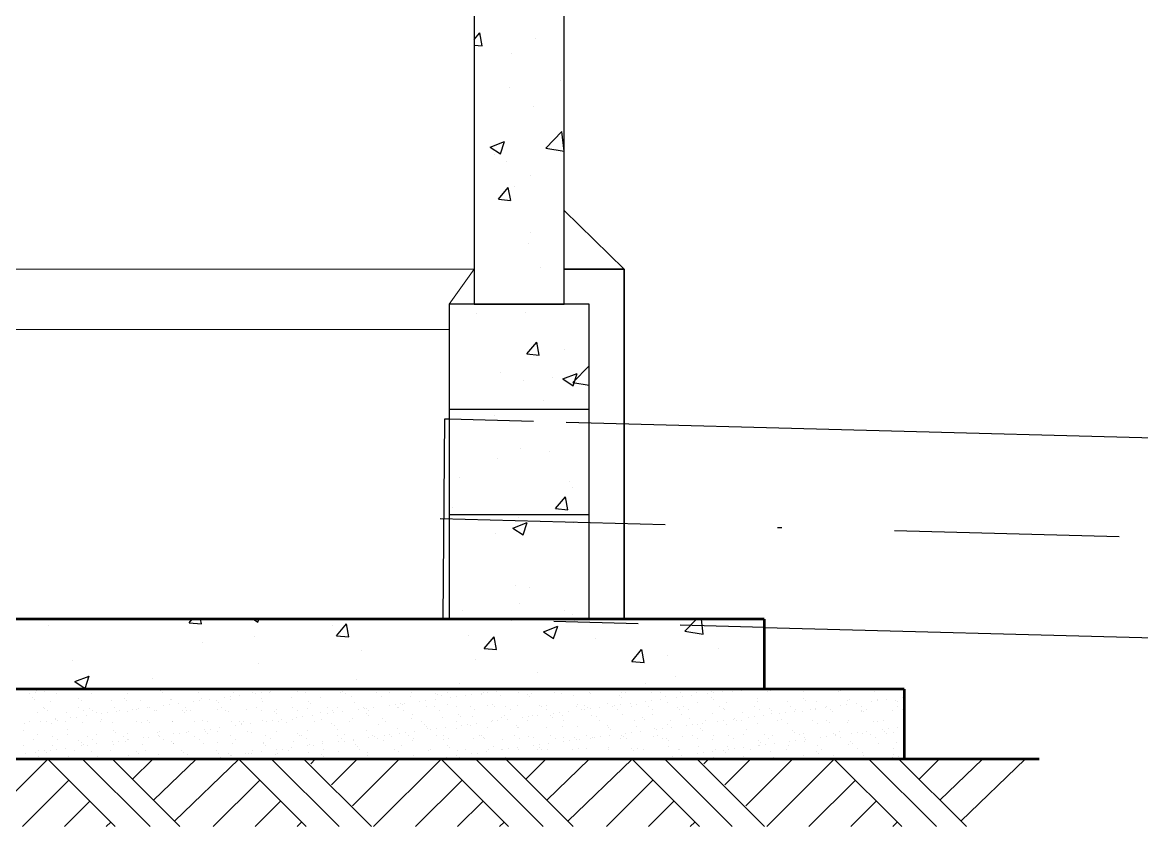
# Model space of a CAD drawing. Extents: x -160 to 364724, y -100 to 7353297.
# Drawn here: x 362019.74 to 362044.62, y 7349218.53 to 7349236.42 of the extents above; entities that cross this region are included whole.
import ezdxf

# ---------------------------------------------------------------- set-up
doc = ezdxf.new("R2010")
doc.units = 0
doc.header["$LTSCALE"] = 5
doc.linetypes.add('SGC_DASHDOT', pattern=[1, 0.5, -0.25, 0, -0.25])
doc.linetypes.add('SGC_HIDDEN', pattern=[0.375, 0.25, -0.125])
doc.layers.add('AL3', color=3, linetype='Continuous', lineweight=35)
for name, color, linetype in [('GER-SIMBOLOS', 1, 'Continuous'), ('PAREDE CONCRETO CORTE', 5, 'Continuous'), ('Paredes', 7, 'Continuous'), ('SGC-Eixos', 253, 'SGC_DASHDOT'), ('SGC-PONTAS', 1, 'SGC_HIDDEN'), ('SGC-Tubos (Desenho Bifilar)', 3, 'Continuous'), ('VEGETAÇÃO', 7, 'Continuous'), ('VISTA 2', 2, 'Continuous'), ('VISTA 3', 3, 'Continuous')]:
    doc.layers.add(name, color=color, linetype=linetype)

msp = doc.modelspace()

# ---------------------------------------------------------------- linework, layer by layer
at = {"layer": 'AL3', "linetype": 'Continuous', "lineweight": 30}
msp.add_line((362033.12, 7349230.925), (362031.786, 7349232.233), dxfattribs=at)
at = {"layer": 'AL3'}
for p in [(362031.786, 7349230.925), (362033.12, 7349223.145)]:
    msp.add_line(p, (362033.12, 7349230.925), dxfattribs=at)
at = {"layer": 'GER-SIMBOLOS'}
for p, q in [((362018.809, 7349218.533), (362020.309, 7349220.033)), ((362021.809, 7349218.533), (362020.309, 7349220.033)), ((362022.581, 7349218.533), (362021.081, 7349220.033)), ((362023.246, 7349218.533), (362021.746, 7349220.033)), ((362022.193, 7349219.587), (362022.64, 7349220.033)), ((362022.659, 7349219.121), (362023.605, 7349220.033)), ((362023.125, 7349218.655), (362024.554, 7349220.033)), ((362026.054, 7349218.533), (362024.554, 7349220.033)), ((362026.783, 7349218.533), (362025.283, 7349220.033)), ((362027.502, 7349218.533), (362026.002, 7349220.033)), ((362026.152, 7349219.931), (362026.255, 7349220.033)), ((362026.618, 7349219.465), (362027.186, 7349220.033)), ((362027.084, 7349218.999), (362028.118, 7349220.033)), ((362027.549, 7349218.533), (362029.049, 7349220.033)), ((362030.549, 7349218.533), (362029.049, 7349220.033)), ((362031.321, 7349218.533), (362029.821, 7349220.033)), ((362031.986, 7349218.533), (362030.486, 7349220.033)), ((362030.933, 7349219.587), (362031.38, 7349220.033)), ((362031.399, 7349219.121), (362032.345, 7349220.033)), ((362031.865, 7349218.655), (362033.294, 7349220.033)), ((362034.794, 7349218.533), (362033.294, 7349220.033)), ((362035.523, 7349218.533), (362034.023, 7349220.033)), ((362036.242, 7349218.533), (362034.742, 7349220.033)), ((362034.892, 7349219.931), (362034.995, 7349220.033)), ((362035.358, 7349219.465), (362035.926, 7349220.033)), ((362035.824, 7349218.999), (362036.858, 7349220.033)), ((362036.29, 7349218.533), (362037.79, 7349220.033)), ((362039.29, 7349218.533), (362037.79, 7349220.033)), ((362040.061, 7349218.533), (362038.561, 7349220.033)), ((362040.727, 7349218.533), (362039.227, 7349220.033)), ((362039.673, 7349219.587), (362040.12, 7349220.033)), ((362040.139, 7349219.121), (362041.086, 7349220.033)), ((362040.605, 7349218.655), (362042.034, 7349220.033)), ((362019.745, 7349218.533), (362020.777, 7349219.565)), ((362023.986, 7349218.533), (362025.018, 7349219.565)), ((362028.485, 7349218.533), (362029.517, 7349219.565)), ((362032.726, 7349218.533), (362033.758, 7349219.565)), ((362037.226, 7349218.533), (362038.258, 7349219.565)), ((362020.677, 7349218.533), (362021.243, 7349219.1)), ((362024.917, 7349218.533), (362025.483, 7349219.1)), ((362029.417, 7349218.533), (362029.983, 7349219.1)), ((362033.657, 7349218.533), (362034.223, 7349219.1)), ((362038.157, 7349218.533), (362038.723, 7349219.1)), ((362021.608, 7349218.533), (362021.709, 7349218.634)), ((362025.849, 7349218.533), (362025.949, 7349218.634)), ((362030.349, 7349218.533), (362030.449, 7349218.634)), ((362034.589, 7349218.533), (362034.689, 7349218.634)), ((362039.089, 7349218.533), (362039.189, 7349218.634))]:
    msp.add_line(p, q, dxfattribs=at)
at = {"layer": 'PAREDE CONCRETO CORTE'}
for p, q in [((362029.786, 7349240.147), (362029.786, 7349230.147)), ((362031.786, 7349230.147), (362031.786, 7349236.647)), ((362029.23, 7349230.147), (362029.23, 7349223.145)), ((362032.342, 7349230.147), (362029.23, 7349230.147)), ((362029.786, 7349230.147), (362031.786, 7349230.147)), ((362032.342, 7349223.145), (362032.342, 7349230.147)), ((362029.23, 7349227.812), (362032.342, 7349227.812)), ((362029.23, 7349225.476), (362032.342, 7349225.476))]:
    msp.add_line(p, q, dxfattribs=at)
at = {"layer": 'Paredes', "color": 2, "linetype": 'Continuous', "lineweight": 0}
for p, q in [((362029.786, 7349230.925), (362009.786, 7349230.925)), ((362029.786, 7349230.925), (362029.23, 7349230.147)), ((362010.371, 7349229.585), (362029.23, 7349229.585))]:
    msp.add_line(p, q, dxfattribs=at)
at = {"layer": 'SGC-Eixos', "ltscale": 2}
msp.add_line((362029.03, 7349225.383), (362105.157, 7349223.365), dxfattribs=at)
at = {"layer": 'SGC-PONTAS', "ltscale": 1.5}
for p, q in [((362029.23, 7349227.602), (362031.828, 7349227.526)), ((362036.24, 7349222.962), (362029.227, 7349223.162))]:
    msp.add_line(p, q, dxfattribs=at)
at = {"layer": 'SGC-Tubos (Desenho Bifilar)'}
for p, q in [((362029.094, 7349223.163), (362029.134, 7349227.603)), ((362029.134, 7349227.603), (362029.23, 7349227.602)), ((362031.828, 7349227.526), (362105.157, 7349225.585)), ((362029.23, 7349223.162), (362029.094, 7349223.163)), ((362036.24, 7349222.962), (362105.157, 7349221.145))]:
    msp.add_line(p, q, dxfattribs=at)
at = {"layer": 'VEGETAÇÃO', "color": 1, "linetype": 'Continuous'}
for p, q in [((362029.786, 7349236.036), (362029.909, 7349236.183)), ((362029.963, 7349235.896), (362029.91, 7349236.183)), ((362031.158, 7349236.062), (362031.158, 7349236.062)), ((362029.786, 7349235.911), (362029.962, 7349235.896)), ((362030.618, 7349235.723), (362030.618, 7349235.723)), ((362031.71, 7349235.12), (362031.71, 7349235.12)), ((362030.565, 7349234.97), (362030.565, 7349234.97)), ((362031.103, 7349234.54), (362031.103, 7349234.54)), ((362031.376, 7349233.618), (362031.732, 7349233.989)), ((362031.783, 7349233.555), (362031.732, 7349233.989)), ((362030.141, 7349233.643), (362030.461, 7349233.766)), ((362030.141, 7349233.643), (362030.368, 7349233.49)), ((362030.368, 7349233.49), (362030.461, 7349233.766)), ((362031.376, 7349233.618), (362031.783, 7349233.555)), ((362030.246, 7349233.467), (362030.246, 7349233.467)), ((362030.507, 7349233.317), (362030.507, 7349233.317)), ((362031.047, 7349233.018), (362031.047, 7349233.018)), ((362030.323, 7349232.481), (362030.543, 7349232.743)), ((362030.597, 7349232.457), (362030.544, 7349232.744)), ((362030.692, 7349232.773), (362030.692, 7349232.773)), ((362030.323, 7349232.481), (362030.596, 7349232.457)), ((362031.036, 7349231.742), (362031.036, 7349231.742)), ((362030.992, 7349231.496), (362030.992, 7349231.496)), ((362031.259, 7349230.96), (362031.259, 7349230.96)), ((362029.833, 7349229.938), (362029.833, 7349229.938)), ((362030.936, 7349229.974), (362030.936, 7349229.974)), ((362030.957, 7349229.042), (362031.178, 7349229.304)), ((362031.232, 7349229.018), (362031.179, 7349229.305)), ((362031.803, 7349229.139), (362031.803, 7349229.139)), ((362030.957, 7349229.042), (362031.23, 7349229.018)), ((362030.369, 7349228.624), (362030.369, 7349228.624)), ((362031.757, 7349228.487), (362032.077, 7349228.61)), ((362031.982, 7349228.408), (362032.338, 7349228.779)), ((362031.985, 7349228.333), (362032.077, 7349228.61)), ((362032.342, 7349228.747), (362032.338, 7349228.779)), ((362030.88, 7349228.452), (362030.88, 7349228.452)), ((362031.518, 7349228.515), (362031.518, 7349228.515)), ((362031.757, 7349228.487), (362031.985, 7349228.333)), ((362031.982, 7349228.407), (362032.342, 7349228.351)), ((362031.333, 7349228.01), (362031.333, 7349228.01)), ((362030.233, 7349227.677), (362030.233, 7349227.677)), ((362030.825, 7349226.93), (362030.825, 7349226.93)), ((362031.46, 7349226.863), (362031.46, 7349226.863)), ((362030.315, 7349226.712), (362030.315, 7349226.712)), ((362029.459, 7349226.3), (362029.459, 7349226.3)), ((362031.9, 7349226.197), (362031.9, 7349226.197)), ((362031.592, 7349225.603), (362031.812, 7349225.865)), ((362031.866, 7349225.579), (362031.813, 7349225.866)), ((362031.979, 7349226.077), (362031.979, 7349226.077)), ((362029.312, 7349225.62), (362029.312, 7349225.62)), ((362031.592, 7349225.603), (362031.865, 7349225.579)), ((362030.769, 7349225.408), (362030.769, 7349225.408)), ((362030.645, 7349225.171), (362030.965, 7349225.294)), ((362030.645, 7349225.172), (362030.872, 7349225.018)), ((362030.872, 7349225.018), (362030.965, 7349225.294)), ((362031.989, 7349225.287), (362031.989, 7349225.287)), ((362030.257, 7349225.059), (362030.257, 7349225.059)), ((362030.714, 7349223.886), (362030.714, 7349223.886)), ((362031.009, 7349223.86), (362031.009, 7349223.86)), ((362030.786, 7349223.484), (362030.786, 7349223.484)), ((362023.449, 7349223.066), (362023.516, 7349223.145)), ((362023.724, 7349223.042), (362023.705, 7349223.145)), ((362024.884, 7349223.145), (362024.979, 7349223.081)), ((362024.979, 7349223.081), (362025.001, 7349223.145)), ((362029.533, 7349223.349), (362029.533, 7349223.349)), ((362031.79, 7349223.349), (362031.79, 7349223.349)), ((362031.973, 7349223.246), (362031.973, 7349223.246)), ((362032.014, 7349223.11), (362032.014, 7349223.11)), ((362034.47, 7349222.877), (362034.728, 7349223.145)), ((362034.877, 7349222.814), (362034.839, 7349223.145)), ((362036.18, 7349223.124), (362036.18, 7349223.124)), ((362020.317, 7349223.01), (362020.317, 7349223.01)), ((362023.449, 7349223.066), (362023.723, 7349223.042)), ((362026.63, 7349222.996), (362026.63, 7349222.996)), ((362026.729, 7349222.779), (362026.949, 7349223.042)), ((362027.003, 7349222.755), (362026.95, 7349223.042)), ((362031.323, 7349222.868), (362031.643, 7349222.991)), ((362031.323, 7349222.868), (362031.55, 7349222.715)), ((362031.55, 7349222.715), (362031.643, 7349222.991)), ((362034.471, 7349222.876), (362034.877, 7349222.813)), ((362023.754, 7349222.618), (362023.754, 7349222.618)), ((362024.898, 7349222.768), (362024.898, 7349222.768)), ((362026.729, 7349222.779), (362027.002, 7349222.755)), ((362029.667, 7349222.788), (362029.667, 7349222.788)), ((362030.008, 7349222.492), (362030.228, 7349222.755)), ((362030.282, 7349222.468), (362030.23, 7349222.755)), ((362032.492, 7349222.709), (362032.492, 7349222.709)), ((362027.292, 7349222.445), (362027.292, 7349222.445)), ((362030.008, 7349222.492), (362030.281, 7349222.468)), ((362033.287, 7349222.205), (362033.508, 7349222.468)), ((362033.562, 7349222.182), (362033.509, 7349222.468)), ((362035.223, 7349222.483), (362035.223, 7349222.483)), ((362020.866, 7349222.237), (362020.866, 7349222.237)), ((362024.983, 7349222.153), (362024.983, 7349222.153)), ((362029.826, 7349222.251), (362029.826, 7349222.251)), ((362033.287, 7349222.205), (362033.561, 7349222.181)), ((362034.078, 7349222.332), (362034.078, 7349222.332)), ((362020.91, 7349221.76), (362021.231, 7349221.882)), ((362021.138, 7349221.606), (362021.231, 7349221.883)), ((362031.191, 7349221.952), (362031.191, 7349221.952)), ((362034.268, 7349221.881), (362034.268, 7349221.881)), ((362020.911, 7349221.76), (362021.138, 7349221.606)), ((362022.636, 7349221.831), (362022.636, 7349221.831)), ((362027.16, 7349221.794), (362027.16, 7349221.794)), ((362029.459, 7349221.724), (362029.459, 7349221.724)), ((362033.588, 7349221.705), (362033.588, 7349221.705)), ((362019.905, 7349221.49), (362019.905, 7349221.49)), ((362019.961, 7349221.406), (362019.961, 7349221.406)), ((362020.037, 7349221.507), (362020.037, 7349221.507)), ((362020.054, 7349221.562), (362020.054, 7349221.562)), ((362020.244, 7349221.534), (362020.244, 7349221.534)), ((362020.492, 7349221.5), (362020.492, 7349221.5)), ((362020.589, 7349221.58), (362020.589, 7349221.58)), ((362020.719, 7349221.571), (362020.719, 7349221.571)), ((362020.772, 7349221.586), (362020.772, 7349221.586)), ((362020.993, 7349221.383), (362020.993, 7349221.383)), ((362021.283, 7349221.502), (362021.283, 7349221.502)), ((362021.368, 7349221.568), (362021.368, 7349221.568)), ((362022.009, 7349221.374), (362022.009, 7349221.374)), ((362022.074, 7349221.503), (362022.074, 7349221.503)), ((362022.819, 7349221.554), (362022.819, 7349221.554)), ((362022.865, 7349221.505), (362022.865, 7349221.505)), ((362023.656, 7349221.506), (362023.656, 7349221.506)), ((362023.728, 7349221.371), (362023.728, 7349221.371)), ((362023.804, 7349221.575), (362023.804, 7349221.575)), ((362024.242, 7349221.403), (362024.242, 7349221.403)), ((362024.374, 7349221.42), (362024.374, 7349221.42)), ((362024.377, 7349221.368), (362024.377, 7349221.368)), ((362024.447, 7349221.508), (362024.447, 7349221.508)), ((362024.58, 7349221.447), (362024.58, 7349221.447)), ((362024.82, 7349221.566), (362024.82, 7349221.566)), ((362024.867, 7349221.523), (362024.867, 7349221.523)), ((362024.925, 7349221.493), (362024.925, 7349221.493)), ((362025.058, 7349221.51), (362025.058, 7349221.51)), ((362025.063, 7349221.393), (362025.063, 7349221.393)), ((362025.238, 7349221.509), (362025.238, 7349221.509)), ((362025.264, 7349221.537), (362025.264, 7349221.537)), ((362025.609, 7349221.583), (362025.609, 7349221.583)), ((362025.728, 7349221.401), (362025.728, 7349221.401)), ((362025.852, 7349221.544), (362025.852, 7349221.544)), ((362026.028, 7349221.51), (362026.028, 7349221.51)), ((362026.378, 7349221.398), (362026.378, 7349221.398)), ((362026.819, 7349221.512), (362026.819, 7349221.512)), ((362026.868, 7349221.535), (362026.868, 7349221.535)), ((362026.915, 7349221.492), (362026.915, 7349221.492)), ((362027.064, 7349221.423), (362027.064, 7349221.423)), ((362027.61, 7349221.513), (362027.61, 7349221.513)), ((362027.729, 7349221.431), (362027.729, 7349221.431)), ((362027.899, 7349221.513), (362027.899, 7349221.513)), ((362028.379, 7349221.428), (362028.379, 7349221.428)), ((362028.401, 7349221.515), (362028.401, 7349221.515)), ((362028.916, 7349221.504), (362028.916, 7349221.504)), ((362028.962, 7349221.461), (362028.962, 7349221.461)), ((362029.065, 7349221.453), (362029.065, 7349221.453)), ((362029.192, 7349221.516), (362029.192, 7349221.516)), ((362029.262, 7349221.406), (362029.262, 7349221.406)), ((362029.394, 7349221.423), (362029.394, 7349221.423)), ((362029.6, 7349221.451), (362029.6, 7349221.451)), ((362029.73, 7349221.461), (362029.73, 7349221.461)), ((362029.945, 7349221.496), (362029.945, 7349221.496)), ((362029.947, 7349221.481), (362029.947, 7349221.481)), ((362029.983, 7349221.518), (362029.983, 7349221.518)), ((362030.078, 7349221.513), (362030.078, 7349221.513)), ((362030.284, 7349221.541), (362030.284, 7349221.541)), ((362030.379, 7349221.458), (362030.379, 7349221.458)), ((362030.629, 7349221.586), (362030.629, 7349221.586)), ((362030.774, 7349221.519), (362030.774, 7349221.519)), ((362030.963, 7349221.473), (362030.963, 7349221.473)), ((362031.01, 7349221.43), (362031.01, 7349221.43)), ((362031.065, 7349221.483), (362031.065, 7349221.483)), ((362031.565, 7349221.521), (362031.565, 7349221.521)), ((362031.73, 7349221.492), (362031.73, 7349221.492)), ((362031.995, 7349221.45), (362031.995, 7349221.45)), ((362032.356, 7349221.522), (362032.356, 7349221.522)), ((362032.38, 7349221.488), (362032.38, 7349221.488)), ((362033.011, 7349221.441), (362033.011, 7349221.441)), ((362033.058, 7349221.398), (362033.058, 7349221.398)), ((362033.066, 7349221.513), (362033.066, 7349221.513)), ((362033.147, 7349221.523), (362033.147, 7349221.523)), ((362033.731, 7349221.522), (362033.731, 7349221.522)), ((362033.937, 7349221.364), (362033.937, 7349221.364)), ((362033.938, 7349221.525), (362033.938, 7349221.525)), ((362034.042, 7349221.419), (362034.042, 7349221.419)), ((362034.282, 7349221.409), (362034.282, 7349221.409)), ((362034.381, 7349221.518), (362034.381, 7349221.518)), ((362034.414, 7349221.427), (362034.414, 7349221.427)), ((362034.621, 7349221.454), (362034.621, 7349221.454)), ((362034.729, 7349221.526), (362034.729, 7349221.526)), ((362034.966, 7349221.499), (362034.966, 7349221.499)), ((362035.059, 7349221.41), (362035.059, 7349221.41)), ((362035.067, 7349221.543), (362035.067, 7349221.543)), ((362035.098, 7349221.517), (362035.098, 7349221.517)), ((362035.106, 7349221.367), (362035.106, 7349221.367)), ((362035.304, 7349221.544), (362035.304, 7349221.544)), ((362035.52, 7349221.528), (362035.52, 7349221.528)), ((362035.649, 7349221.589), (362035.649, 7349221.589)), ((362035.732, 7349221.552), (362035.732, 7349221.552)), ((362036.09, 7349221.388), (362036.09, 7349221.388)), ((362036.311, 7349221.529), (362036.311, 7349221.529)), ((362036.381, 7349221.549), (362036.381, 7349221.549)), ((362037.067, 7349221.573), (362037.067, 7349221.573)), ((362037.102, 7349221.531), (362037.102, 7349221.531)), ((362037.107, 7349221.379), (362037.107, 7349221.379)), ((362037.732, 7349221.582), (362037.732, 7349221.582)), ((362037.893, 7349221.532), (362037.893, 7349221.532)), ((362037.917, 7349221.559), (362037.917, 7349221.559)), ((362038.382, 7349221.579), (362038.382, 7349221.579)), ((362038.684, 7349221.533), (362038.684, 7349221.533)), ((362038.901, 7349221.579), (362038.901, 7349221.579)), ((362038.957, 7349221.367), (362038.957, 7349221.367)), ((362039.302, 7349221.413), (362039.302, 7349221.413)), ((362020.008, 7349221.363), (362020.008, 7349221.363)), ((362020.204, 7349221.178), (362020.204, 7349221.178)), ((362020.229, 7349221.16), (362020.229, 7349221.16)), ((362020.376, 7349221.308), (362020.376, 7349221.308)), ((362020.995, 7349221.18), (362020.995, 7349221.18)), ((362021.062, 7349221.333), (362021.062, 7349221.333)), ((362021.245, 7349221.151), (362021.245, 7349221.151)), ((362021.727, 7349221.341), (362021.727, 7349221.341)), ((362021.786, 7349221.181), (362021.786, 7349221.181)), ((362022.056, 7349221.332), (362022.056, 7349221.332)), ((362022.19, 7349221.133), (362022.19, 7349221.133)), ((362022.277, 7349221.129), (362022.277, 7349221.129)), ((362022.323, 7349221.15), (362022.323, 7349221.15)), ((362022.377, 7349221.338), (362022.377, 7349221.338)), ((362022.529, 7349221.177), (362022.529, 7349221.177)), ((362022.577, 7349221.183), (362022.577, 7349221.183)), ((362022.874, 7349221.223), (362022.874, 7349221.223)), ((362023.006, 7349221.24), (362023.006, 7349221.24)), ((362023.04, 7349221.352), (362023.04, 7349221.352)), ((362023.063, 7349221.363), (362023.063, 7349221.363)), ((362023.213, 7349221.267), (362023.213, 7349221.267)), ((362023.293, 7349221.12), (362023.293, 7349221.12)), ((362023.368, 7349221.184), (362023.368, 7349221.184)), ((362023.475, 7349221.116), (362023.475, 7349221.116)), ((362023.558, 7349221.313), (362023.558, 7349221.313)), ((362023.69, 7349221.33), (362023.69, 7349221.33)), ((362023.897, 7349221.357), (362023.897, 7349221.357)), ((362024.057, 7349221.343), (362024.057, 7349221.343)), ((362024.071, 7349221.133), (362024.071, 7349221.133)), ((362024.103, 7349221.3), (362024.103, 7349221.3)), ((362024.159, 7349221.185), (362024.159, 7349221.185)), ((362024.266, 7349221.117), (362024.266, 7349221.117)), ((362024.736, 7349221.142), (362024.736, 7349221.142)), ((362024.95, 7349221.187), (362024.95, 7349221.187)), ((362025.057, 7349221.119), (362025.057, 7349221.119)), ((362025.088, 7349221.321), (362025.088, 7349221.321)), ((362025.386, 7349221.138), (362025.386, 7349221.138)), ((362025.741, 7349221.188), (362025.741, 7349221.188)), ((362025.848, 7349221.12), (362025.848, 7349221.12)), ((362026.072, 7349221.163), (362026.072, 7349221.163)), ((362026.104, 7349221.312), (362026.104, 7349221.312)), ((362026.151, 7349221.269), (362026.151, 7349221.269)), ((362026.532, 7349221.19), (362026.532, 7349221.19)), ((362026.639, 7349221.121), (362026.639, 7349221.121)), ((362026.737, 7349221.172), (362026.737, 7349221.172)), ((362027.136, 7349221.29), (362027.136, 7349221.29)), ((362027.211, 7349221.136), (362027.211, 7349221.136)), ((362027.323, 7349221.191), (362027.323, 7349221.191)), ((362027.343, 7349221.153), (362027.343, 7349221.153)), ((362027.386, 7349221.168), (362027.386, 7349221.168)), ((362027.43, 7349221.123), (362027.43, 7349221.123)), ((362027.549, 7349221.181), (362027.549, 7349221.181)), ((362027.894, 7349221.226), (362027.894, 7349221.226)), ((362028.027, 7349221.243), (362028.027, 7349221.243)), ((362028.072, 7349221.193), (362028.072, 7349221.193)), ((362028.114, 7349221.193), (362028.114, 7349221.193)), ((362028.152, 7349221.281), (362028.152, 7349221.281)), ((362028.199, 7349221.238), (362028.199, 7349221.238)), ((362028.221, 7349221.124), (362028.221, 7349221.124)), ((362028.233, 7349221.271), (362028.233, 7349221.271)), ((362028.578, 7349221.316), (362028.578, 7349221.316)), ((362028.71, 7349221.333), (362028.71, 7349221.333)), ((362028.737, 7349221.202), (362028.737, 7349221.202)), ((362028.905, 7349221.194), (362028.905, 7349221.194)), ((362028.917, 7349221.361), (362028.917, 7349221.361)), ((362029.012, 7349221.126), (362029.012, 7349221.126)), ((362029.183, 7349221.258), (362029.183, 7349221.258)), ((362029.387, 7349221.199), (362029.387, 7349221.199)), ((362029.696, 7349221.195), (362029.696, 7349221.195)), ((362029.803, 7349221.127), (362029.803, 7349221.127)), ((362030.073, 7349221.223), (362030.073, 7349221.223)), ((362030.2, 7349221.25), (362030.2, 7349221.25)), ((362030.247, 7349221.207), (362030.247, 7349221.207)), ((362030.487, 7349221.197), (362030.487, 7349221.197)), ((362030.594, 7349221.129), (362030.594, 7349221.129)), ((362030.738, 7349221.232), (362030.738, 7349221.232)), ((362031.231, 7349221.227), (362031.231, 7349221.227)), ((362031.278, 7349221.198), (362031.278, 7349221.198)), ((362031.385, 7349221.13), (362031.385, 7349221.13)), ((362031.388, 7349221.229), (362031.388, 7349221.229)), ((362032.069, 7349221.2), (362032.069, 7349221.2)), ((362032.074, 7349221.253), (362032.074, 7349221.253)), ((362032.176, 7349221.132), (362032.176, 7349221.132)), ((362032.231, 7349221.139), (362032.231, 7349221.139)), ((362032.248, 7349221.218), (362032.248, 7349221.218)), ((362032.294, 7349221.176), (362032.294, 7349221.176)), ((362032.363, 7349221.157), (362032.363, 7349221.157)), ((362032.569, 7349221.184), (362032.569, 7349221.184)), ((362032.739, 7349221.262), (362032.739, 7349221.262)), ((362032.86, 7349221.201), (362032.86, 7349221.201)), ((362032.914, 7349221.229), (362032.914, 7349221.229)), ((362032.967, 7349221.133), (362032.967, 7349221.133)), ((362033.047, 7349221.247), (362033.047, 7349221.247)), ((362033.253, 7349221.274), (362033.253, 7349221.274)), ((362033.279, 7349221.196), (362033.279, 7349221.196)), ((362033.388, 7349221.259), (362033.388, 7349221.259)), ((362033.598, 7349221.319), (362033.598, 7349221.319)), ((362033.651, 7349221.203), (362033.651, 7349221.203)), ((362033.73, 7349221.337), (362033.73, 7349221.337)), ((362033.758, 7349221.134), (362033.758, 7349221.134)), ((362034.074, 7349221.283), (362034.074, 7349221.283)), ((362034.295, 7349221.187), (362034.295, 7349221.187)), ((362034.342, 7349221.144), (362034.342, 7349221.144)), ((362034.442, 7349221.204), (362034.442, 7349221.204)), ((362034.549, 7349221.136), (362034.549, 7349221.136)), ((362034.739, 7349221.292), (362034.739, 7349221.292)), ((362035.233, 7349221.206), (362035.233, 7349221.206)), ((362035.327, 7349221.165), (362035.327, 7349221.165)), ((362035.34, 7349221.137), (362035.34, 7349221.137)), ((362035.389, 7349221.289), (362035.389, 7349221.289)), ((362036.024, 7349221.207), (362036.024, 7349221.207)), ((362036.075, 7349221.314), (362036.075, 7349221.314)), ((362036.131, 7349221.139), (362036.131, 7349221.139)), ((362036.343, 7349221.156), (362036.343, 7349221.156)), ((362036.74, 7349221.322), (362036.74, 7349221.322)), ((362036.815, 7349221.208), (362036.815, 7349221.208)), ((362036.922, 7349221.14), (362036.922, 7349221.14)), ((362037.153, 7349221.336), (362037.153, 7349221.336)), ((362037.251, 7349221.143), (362037.251, 7349221.143)), ((362037.374, 7349221.134), (362037.374, 7349221.134)), ((362037.383, 7349221.16), (362037.383, 7349221.16)), ((362037.39, 7349221.319), (362037.39, 7349221.319)), ((362037.59, 7349221.187), (362037.59, 7349221.187)), ((362037.606, 7349221.21), (362037.606, 7349221.21)), ((362037.713, 7349221.142), (362037.713, 7349221.142)), ((362037.935, 7349221.233), (362037.935, 7349221.233)), ((362038.067, 7349221.25), (362038.067, 7349221.25)), ((362038.076, 7349221.344), (362038.076, 7349221.344)), ((362038.138, 7349221.357), (362038.138, 7349221.357)), ((362038.273, 7349221.277), (362038.273, 7349221.277)), ((362038.391, 7349221.125), (362038.391, 7349221.125)), ((362038.397, 7349221.211), (362038.397, 7349221.211)), ((362038.504, 7349221.143), (362038.504, 7349221.143)), ((362038.618, 7349221.323), (362038.618, 7349221.323)), ((362038.741, 7349221.352), (362038.741, 7349221.352)), ((362038.751, 7349221.34), (362038.751, 7349221.34)), ((362039.154, 7349221.348), (362039.154, 7349221.348)), ((362039.188, 7349221.213), (362039.188, 7349221.213)), ((362039.201, 7349221.305), (362039.201, 7349221.305)), ((362039.295, 7349221.144), (362039.295, 7349221.144)), ((362020.07, 7349221.073), (362020.07, 7349221.073)), ((362020.272, 7349220.88), (362020.272, 7349220.88)), ((362020.311, 7349221.11), (362020.311, 7349221.11)), ((362020.478, 7349220.907), (362020.478, 7349220.907)), ((362020.482, 7349220.929), (362020.482, 7349220.929)), ((362020.529, 7349220.886), (362020.529, 7349220.886)), ((362020.735, 7349221.081), (362020.735, 7349221.081)), ((362020.823, 7349220.953), (362020.823, 7349220.953)), ((362020.955, 7349220.97), (362020.955, 7349220.97)), ((362021.102, 7349221.111), (362021.102, 7349221.111)), ((362021.162, 7349220.997), (362021.162, 7349220.997)), ((362021.292, 7349221.109), (362021.292, 7349221.109)), ((362021.384, 7349221.078), (362021.384, 7349221.078)), ((362021.488, 7349220.866), (362021.488, 7349220.866)), ((362021.507, 7349221.043), (362021.507, 7349221.043)), ((362021.513, 7349220.906), (362021.513, 7349220.906)), ((362021.639, 7349221.06), (362021.639, 7349221.06)), ((362021.845, 7349221.087), (362021.845, 7349221.087)), ((362021.893, 7349221.113), (362021.893, 7349221.113)), ((362022.07, 7349221.103), (362022.07, 7349221.103)), ((362022.279, 7349220.867), (362022.279, 7349220.867)), ((362022.53, 7349220.897), (362022.53, 7349220.897)), ((362022.684, 7349221.114), (362022.684, 7349221.114)), ((362022.735, 7349221.111), (362022.735, 7349221.111)), ((362023.07, 7349220.869), (362023.07, 7349220.869)), ((362023.079, 7349220.873), (362023.079, 7349220.873)), ((362023.34, 7349221.077), (362023.34, 7349221.077)), ((362023.385, 7349221.108), (362023.385, 7349221.108)), ((362023.561, 7349220.875), (362023.561, 7349220.875)), ((362023.744, 7349220.882), (362023.744, 7349220.882)), ((362023.861, 7349220.87), (362023.861, 7349220.87)), ((362024.324, 7349221.098), (362024.324, 7349221.098)), ((362024.393, 7349220.879), (362024.393, 7349220.879)), ((362024.577, 7349220.866), (362024.577, 7349220.866)), ((362024.652, 7349220.872), (362024.652, 7349220.872)), ((362025.079, 7349220.903), (362025.079, 7349220.903)), ((362025.159, 7349220.866), (362025.159, 7349220.866)), ((362025.292, 7349220.883), (362025.292, 7349220.883)), ((362025.341, 7349221.089), (362025.341, 7349221.089)), ((362025.388, 7349221.046), (362025.388, 7349221.046)), ((362025.443, 7349220.873), (362025.443, 7349220.873)), ((362025.498, 7349220.911), (362025.498, 7349220.911)), ((362025.744, 7349220.912), (362025.744, 7349220.912)), ((362025.843, 7349220.956), (362025.843, 7349220.956)), ((362025.975, 7349220.973), (362025.975, 7349220.973)), ((362026.182, 7349221.001), (362026.182, 7349221.001)), ((362026.234, 7349220.874), (362026.234, 7349220.874)), ((362026.372, 7349221.067), (362026.372, 7349221.067)), ((362026.394, 7349220.909), (362026.394, 7349220.909)), ((362026.527, 7349221.046), (362026.527, 7349221.046)), ((362026.659, 7349221.063), (362026.659, 7349221.063)), ((362026.866, 7349221.091), (362026.866, 7349221.091)), ((362027.025, 7349220.876), (362027.025, 7349220.876)), ((362027.08, 7349220.933), (362027.08, 7349220.933)), ((362027.389, 7349221.058), (362027.389, 7349221.058)), ((362027.435, 7349221.015), (362027.435, 7349221.015)), ((362027.745, 7349220.942), (362027.745, 7349220.942)), ((362027.816, 7349220.877), (362027.816, 7349220.877)), ((362028.395, 7349220.939), (362028.395, 7349220.939)), ((362028.42, 7349221.035), (362028.42, 7349221.035)), ((362028.607, 7349220.879), (362028.607, 7349220.879)), ((362029.081, 7349220.964), (362029.081, 7349220.964)), ((362029.398, 7349220.88), (362029.398, 7349220.88)), ((362029.436, 7349221.027), (362029.436, 7349221.027)), ((362029.483, 7349220.984), (362029.483, 7349220.984)), ((362029.746, 7349220.972), (362029.746, 7349220.972)), ((362030.18, 7349220.869), (362030.18, 7349220.869)), ((362030.189, 7349220.882), (362030.189, 7349220.882)), ((362030.312, 7349220.887), (362030.312, 7349220.887)), ((362030.395, 7349220.969), (362030.395, 7349220.969)), ((362030.468, 7349221.004), (362030.468, 7349221.004)), ((362030.518, 7349220.914), (362030.518, 7349220.914)), ((362030.863, 7349220.959), (362030.863, 7349220.959)), ((362030.98, 7349220.883), (362030.98, 7349220.883)), ((362030.996, 7349220.977), (362030.996, 7349220.977)), ((362031.081, 7349220.994), (362031.081, 7349220.994)), ((362031.202, 7349221.004), (362031.202, 7349221.004)), ((362031.484, 7349220.996), (362031.484, 7349220.996)), ((362031.531, 7349220.953), (362031.531, 7349220.953)), ((362031.547, 7349221.049), (362031.547, 7349221.049)), ((362031.679, 7349221.067), (362031.679, 7349221.067)), ((362031.746, 7349221.002), (362031.746, 7349221.002)), ((362031.771, 7349220.884), (362031.771, 7349220.884)), ((362031.886, 7349221.094), (362031.886, 7349221.094)), ((362032.396, 7349220.999), (362032.396, 7349220.999)), ((362032.515, 7349220.973), (362032.515, 7349220.973)), ((362032.562, 7349220.886), (362032.562, 7349220.886)), ((362033.082, 7349221.024), (362033.082, 7349221.024)), ((362033.353, 7349220.887), (362033.353, 7349220.887)), ((362033.532, 7349220.964), (362033.532, 7349220.964)), ((362033.578, 7349220.921), (362033.578, 7349220.921)), ((362033.747, 7349221.032), (362033.747, 7349221.032)), ((362034.144, 7349220.889), (362034.144, 7349220.889)), ((362034.397, 7349221.029), (362034.397, 7349221.029)), ((362034.563, 7349220.942), (362034.563, 7349220.942)), ((362034.935, 7349220.89), (362034.935, 7349220.89)), ((362035.083, 7349221.054), (362035.083, 7349221.054)), ((362035.2, 7349220.873), (362035.2, 7349220.873)), ((362035.332, 7349220.89), (362035.332, 7349220.89)), ((362035.539, 7349220.917), (362035.539, 7349220.917)), ((362035.579, 7349220.933), (362035.579, 7349220.933)), ((362035.626, 7349220.89), (362035.626, 7349220.89)), ((362035.726, 7349220.892), (362035.726, 7349220.892)), ((362035.748, 7349221.062), (362035.748, 7349221.062)), ((362035.884, 7349220.963), (362035.884, 7349220.963)), ((362036.016, 7349220.98), (362036.016, 7349220.98)), ((362036.222, 7349221.007), (362036.222, 7349221.007)), ((362036.39, 7349221.113), (362036.39, 7349221.113)), ((362036.397, 7349221.059), (362036.397, 7349221.059)), ((362036.517, 7349220.893), (362036.517, 7349220.893)), ((362036.567, 7349221.053), (362036.567, 7349221.053)), ((362036.611, 7349220.911), (362036.611, 7349220.911)), ((362036.699, 7349221.07), (362036.699, 7349221.07)), ((362036.906, 7349221.097), (362036.906, 7349221.097)), ((362037.083, 7349221.084), (362037.083, 7349221.084)), ((362037.308, 7349220.895), (362037.308, 7349220.895)), ((362037.627, 7349220.902), (362037.627, 7349220.902)), ((362037.748, 7349221.092), (362037.748, 7349221.092)), ((362038.099, 7349220.896), (362038.099, 7349220.896)), ((362038.398, 7349221.089), (362038.398, 7349221.089)), ((362038.437, 7349221.082), (362038.437, 7349221.082)), ((362038.658, 7349220.88), (362038.658, 7349220.88)), ((362038.89, 7349220.897), (362038.89, 7349220.897)), ((362039.084, 7349221.114), (362039.084, 7349221.114)), ((362019.765, 7349220.663), (362019.765, 7349220.663)), ((362019.794, 7349220.817), (362019.794, 7349220.817)), ((362019.906, 7349220.863), (362019.906, 7349220.863)), ((362020.139, 7349220.863), (362020.139, 7349220.863)), ((362020.392, 7349220.818), (362020.392, 7349220.818)), ((362020.697, 7349220.864), (362020.697, 7349220.864)), ((362020.75, 7349220.683), (362020.75, 7349220.683)), ((362021.078, 7349220.843), (362021.078, 7349220.843)), ((362021.743, 7349220.852), (362021.743, 7349220.852)), ((362021.766, 7349220.674), (362021.766, 7349220.674)), ((362021.813, 7349220.632), (362021.813, 7349220.632)), ((362022.393, 7349220.849), (362022.393, 7349220.849)), ((362022.576, 7349220.854), (362022.576, 7349220.854)), ((362022.751, 7349220.622), (362022.751, 7349220.622)), ((362022.797, 7349220.652), (362022.797, 7349220.652)), ((362023.401, 7349220.619), (362023.401, 7349220.619)), ((362023.447, 7349220.641), (362023.447, 7349220.641)), ((362023.792, 7349220.686), (362023.792, 7349220.686)), ((362023.814, 7349220.643), (362023.814, 7349220.643)), ((362023.924, 7349220.703), (362023.924, 7349220.703)), ((362024.087, 7349220.644), (362024.087, 7349220.644)), ((362024.131, 7349220.731), (362024.131, 7349220.731)), ((362024.476, 7349220.776), (362024.476, 7349220.776)), ((362024.608, 7349220.793), (362024.608, 7349220.793)), ((362024.624, 7349220.823), (362024.624, 7349220.823)), ((362024.752, 7349220.652), (362024.752, 7349220.652)), ((362024.814, 7349220.821), (362024.814, 7349220.821)), ((362024.845, 7349220.621), (362024.845, 7349220.621)), ((362025.402, 7349220.649), (362025.402, 7349220.649)), ((362025.609, 7349220.844), (362025.609, 7349220.844)), ((362026.088, 7349220.674), (362026.088, 7349220.674)), ((362026.625, 7349220.835), (362026.625, 7349220.835)), ((362026.672, 7349220.792), (362026.672, 7349220.792)), ((362026.753, 7349220.682), (362026.753, 7349220.682)), ((362027.402, 7349220.679), (362027.402, 7349220.679)), ((362027.656, 7349220.813), (362027.656, 7349220.813)), ((362028.088, 7349220.704), (362028.088, 7349220.704)), ((362028.467, 7349220.644), (362028.467, 7349220.644)), ((362028.673, 7349220.804), (362028.673, 7349220.804)), ((362028.719, 7349220.761), (362028.719, 7349220.761)), ((362028.753, 7349220.712), (362028.753, 7349220.712)), ((362028.812, 7349220.689), (362028.812, 7349220.689)), ((362028.944, 7349220.707), (362028.944, 7349220.707)), ((362029.151, 7349220.734), (362029.151, 7349220.734)), ((362029.403, 7349220.709), (362029.403, 7349220.709)), ((362029.496, 7349220.779), (362029.496, 7349220.779)), ((362029.628, 7349220.797), (362029.628, 7349220.797)), ((362029.704, 7349220.781), (362029.704, 7349220.781)), ((362029.835, 7349220.824), (362029.835, 7349220.824)), ((362030.089, 7349220.734), (362030.089, 7349220.734)), ((362030.72, 7349220.773), (362030.72, 7349220.773)), ((362030.754, 7349220.742), (362030.754, 7349220.742)), ((362030.767, 7349220.73), (362030.767, 7349220.73)), ((362031.404, 7349220.739), (362031.404, 7349220.739)), ((362031.752, 7349220.75), (362031.752, 7349220.75)), ((362032.09, 7349220.764), (362032.09, 7349220.764)), ((362032.755, 7349220.772), (362032.755, 7349220.772)), ((362032.768, 7349220.741), (362032.768, 7349220.741)), ((362032.815, 7349220.699), (362032.815, 7349220.699)), ((362033.281, 7349220.62), (362033.281, 7349220.62)), ((362033.404, 7349220.769), (362033.404, 7349220.769)), ((362033.487, 7349220.647), (362033.487, 7349220.647)), ((362033.799, 7349220.719), (362033.799, 7349220.719)), ((362033.832, 7349220.693), (362033.832, 7349220.693)), ((362033.965, 7349220.71), (362033.965, 7349220.71)), ((362034.09, 7349220.794), (362034.09, 7349220.794)), ((362034.171, 7349220.737), (362034.171, 7349220.737)), ((362034.516, 7349220.783), (362034.516, 7349220.783)), ((362034.648, 7349220.8), (362034.648, 7349220.8)), ((362034.755, 7349220.803), (362034.755, 7349220.803)), ((362034.816, 7349220.71), (362034.816, 7349220.71)), ((362034.855, 7349220.827), (362034.855, 7349220.827)), ((362034.863, 7349220.667), (362034.863, 7349220.667)), ((362035.405, 7349220.799), (362035.405, 7349220.799)), ((362035.847, 7349220.688), (362035.847, 7349220.688)), ((362036.091, 7349220.824), (362036.091, 7349220.824)), ((362036.756, 7349220.833), (362036.756, 7349220.833)), ((362036.864, 7349220.679), (362036.864, 7349220.679)), ((362036.91, 7349220.636), (362036.91, 7349220.636)), ((362037.406, 7349220.829), (362037.406, 7349220.829)), ((362037.674, 7349220.859), (362037.674, 7349220.859)), ((362037.895, 7349220.657), (362037.895, 7349220.657)), ((362038.092, 7349220.854), (362038.092, 7349220.854)), ((362038.301, 7349220.623), (362038.301, 7349220.623)), ((362038.508, 7349220.65), (362038.508, 7349220.65)), ((362038.757, 7349220.863), (362038.757, 7349220.863)), ((362038.853, 7349220.696), (362038.853, 7349220.696)), ((362038.911, 7349220.648), (362038.911, 7349220.648)), ((362038.985, 7349220.713), (362038.985, 7349220.713)), ((362039.1, 7349220.625), (362039.1, 7349220.625)), ((362039.191, 7349220.74), (362039.191, 7349220.74)), ((362019.986, 7349220.46), (362019.986, 7349220.46)), ((362020.086, 7349220.583), (362020.086, 7349220.583)), ((362020.409, 7349220.542), (362020.409, 7349220.542)), ((362020.516, 7349220.474), (362020.516, 7349220.474)), ((362020.751, 7349220.592), (362020.751, 7349220.592)), ((362021.002, 7349220.452), (362021.002, 7349220.452)), ((362021.049, 7349220.409), (362021.049, 7349220.409)), ((362021.2, 7349220.544), (362021.2, 7349220.544)), ((362021.307, 7349220.475), (362021.307, 7349220.475)), ((362021.396, 7349220.371), (362021.396, 7349220.371)), ((362021.4, 7349220.589), (362021.4, 7349220.589)), ((362021.741, 7349220.416), (362021.741, 7349220.416)), ((362021.873, 7349220.433), (362021.873, 7349220.433)), ((362021.991, 7349220.545), (362021.991, 7349220.545)), ((362022.034, 7349220.429), (362022.034, 7349220.429)), ((362022.08, 7349220.461), (362022.08, 7349220.461)), ((362022.086, 7349220.614), (362022.086, 7349220.614)), ((362022.098, 7349220.477), (362022.098, 7349220.477)), ((362022.425, 7349220.506), (362022.425, 7349220.506)), ((362022.557, 7349220.523), (362022.557, 7349220.523)), ((362022.763, 7349220.551), (362022.763, 7349220.551)), ((362022.782, 7349220.547), (362022.782, 7349220.547)), ((362022.889, 7349220.478), (362022.889, 7349220.478)), ((362023.05, 7349220.42), (362023.05, 7349220.42)), ((362023.095, 7349220.384), (362023.095, 7349220.384)), ((362023.097, 7349220.377), (362023.097, 7349220.377)), ((362023.108, 7349220.596), (362023.108, 7349220.596)), ((362023.241, 7349220.613), (362023.241, 7349220.613)), ((362023.573, 7349220.548), (362023.573, 7349220.548)), ((362023.68, 7349220.48), (362023.68, 7349220.48)), ((362023.76, 7349220.392), (362023.76, 7349220.392)), ((362023.86, 7349220.6), (362023.86, 7349220.6)), ((362024.081, 7349220.398), (362024.081, 7349220.398)), ((362024.364, 7349220.549), (362024.364, 7349220.549)), ((362024.409, 7349220.389), (362024.409, 7349220.389)), ((362024.471, 7349220.481), (362024.471, 7349220.481)), ((362025.095, 7349220.414), (362025.095, 7349220.414)), ((362025.098, 7349220.389), (362025.098, 7349220.389)), ((362025.155, 7349220.551), (362025.155, 7349220.551)), ((362025.262, 7349220.483), (362025.262, 7349220.483)), ((362025.76, 7349220.422), (362025.76, 7349220.422)), ((362025.861, 7349220.612), (362025.861, 7349220.612)), ((362025.908, 7349220.569), (362025.908, 7349220.569)), ((362025.946, 7349220.552), (362025.946, 7349220.552)), ((362026.053, 7349220.484), (362026.053, 7349220.484)), ((362026.41, 7349220.419), (362026.41, 7349220.419)), ((362026.416, 7349220.374), (362026.416, 7349220.374)), ((362026.737, 7349220.554), (362026.737, 7349220.554)), ((362026.761, 7349220.419), (362026.761, 7349220.419)), ((362026.844, 7349220.485), (362026.844, 7349220.485)), ((362026.893, 7349220.59), (362026.893, 7349220.59)), ((362026.893, 7349220.437), (362026.893, 7349220.437)), ((362027.096, 7349220.444), (362027.096, 7349220.444)), ((362027.1, 7349220.464), (362027.1, 7349220.464)), ((362027.445, 7349220.509), (362027.445, 7349220.509)), ((362027.528, 7349220.555), (362027.528, 7349220.555)), ((362027.577, 7349220.527), (362027.577, 7349220.527)), ((362027.635, 7349220.487), (362027.635, 7349220.487)), ((362027.761, 7349220.453), (362027.761, 7349220.453)), ((362027.784, 7349220.554), (362027.784, 7349220.554)), ((362027.909, 7349220.581), (362027.909, 7349220.581)), ((362027.956, 7349220.538), (362027.956, 7349220.538)), ((362028.129, 7349220.599), (362028.129, 7349220.599)), ((362028.261, 7349220.617), (362028.261, 7349220.617)), ((362028.319, 7349220.557), (362028.319, 7349220.557)), ((362028.411, 7349220.449), (362028.411, 7349220.449)), ((362028.426, 7349220.488), (362028.426, 7349220.488)), ((362028.94, 7349220.558), (362028.94, 7349220.558)), ((362029.097, 7349220.474), (362029.097, 7349220.474)), ((362029.11, 7349220.558), (362029.11, 7349220.558)), ((362029.217, 7349220.49), (362029.217, 7349220.49)), ((362029.762, 7349220.483), (362029.762, 7349220.483)), ((362029.901, 7349220.559), (362029.901, 7349220.559)), ((362029.957, 7349220.55), (362029.957, 7349220.55)), ((362030.004, 7349220.507), (362030.004, 7349220.507)), ((362030.008, 7349220.491), (362030.008, 7349220.491)), ((362030.411, 7349220.479), (362030.411, 7349220.479)), ((362030.692, 7349220.561), (362030.692, 7349220.561)), ((362030.799, 7349220.493), (362030.799, 7349220.493)), ((362030.988, 7349220.527), (362030.988, 7349220.527)), ((362031.097, 7349220.504), (362031.097, 7349220.504)), ((362031.436, 7349220.377), (362031.436, 7349220.377)), ((362031.483, 7349220.562), (362031.483, 7349220.562)), ((362031.59, 7349220.494), (362031.59, 7349220.494)), ((362031.762, 7349220.513), (362031.762, 7349220.513)), ((362031.781, 7349220.422), (362031.781, 7349220.422)), ((362031.913, 7349220.44), (362031.913, 7349220.44)), ((362032.005, 7349220.518), (362032.005, 7349220.518)), ((362032.051, 7349220.476), (362032.051, 7349220.476)), ((362032.12, 7349220.467), (362032.12, 7349220.467)), ((362032.274, 7349220.564), (362032.274, 7349220.564)), ((362032.381, 7349220.496), (362032.381, 7349220.496)), ((362032.412, 7349220.51), (362032.412, 7349220.51)), ((362032.465, 7349220.513), (362032.465, 7349220.513)), ((362032.597, 7349220.53), (362032.597, 7349220.53)), ((362032.804, 7349220.557), (362032.804, 7349220.557)), ((362033.036, 7349220.496), (362033.036, 7349220.496)), ((362033.065, 7349220.565), (362033.065, 7349220.565)), ((362033.098, 7349220.534), (362033.098, 7349220.534)), ((362033.149, 7349220.603), (362033.149, 7349220.603)), ((362033.172, 7349220.497), (362033.172, 7349220.497)), ((362033.763, 7349220.543), (362033.763, 7349220.543)), ((362033.856, 7349220.567), (362033.856, 7349220.567)), ((362033.963, 7349220.498), (362033.963, 7349220.498)), ((362034.052, 7349220.487), (362034.052, 7349220.487)), ((362034.099, 7349220.444), (362034.099, 7349220.444)), ((362034.413, 7349220.54), (362034.413, 7349220.54)), ((362034.647, 7349220.568), (362034.647, 7349220.568)), ((362034.754, 7349220.5), (362034.754, 7349220.5)), ((362035.084, 7349220.465), (362035.084, 7349220.465)), ((362035.099, 7349220.564), (362035.099, 7349220.564)), ((362035.438, 7349220.569), (362035.438, 7349220.569)), ((362035.545, 7349220.501), (362035.545, 7349220.501)), ((362035.764, 7349220.573), (362035.764, 7349220.573)), ((362036.1, 7349220.456), (362036.1, 7349220.456)), ((362036.147, 7349220.413), (362036.147, 7349220.413)), ((362036.229, 7349220.571), (362036.229, 7349220.571)), ((362036.336, 7349220.503), (362036.336, 7349220.503)), ((362036.413, 7349220.57), (362036.413, 7349220.57)), ((362036.456, 7349220.38), (362036.456, 7349220.38)), ((362036.801, 7349220.426), (362036.801, 7349220.426)), ((362036.934, 7349220.443), (362036.934, 7349220.443)), ((362037.02, 7349220.572), (362037.02, 7349220.572)), ((362037.099, 7349220.594), (362037.099, 7349220.594)), ((362037.127, 7349220.504), (362037.127, 7349220.504)), ((362037.131, 7349220.434), (362037.131, 7349220.434)), ((362037.14, 7349220.47), (362037.14, 7349220.47)), ((362037.485, 7349220.516), (362037.485, 7349220.516)), ((362037.617, 7349220.533), (362037.617, 7349220.533)), ((362037.764, 7349220.603), (362037.764, 7349220.603)), ((362037.811, 7349220.574), (362037.811, 7349220.574)), ((362037.824, 7349220.56), (362037.824, 7349220.56)), ((362037.918, 7349220.506), (362037.918, 7349220.506)), ((362038.148, 7349220.425), (362038.148, 7349220.425)), ((362038.169, 7349220.606), (362038.169, 7349220.606)), ((362038.195, 7349220.382), (362038.195, 7349220.382)), ((362038.414, 7349220.6), (362038.414, 7349220.6)), ((362038.602, 7349220.575), (362038.602, 7349220.575)), ((362038.709, 7349220.507), (362038.709, 7349220.507)), ((362038.773, 7349220.373), (362038.773, 7349220.373)), ((362038.958, 7349220.605), (362038.958, 7349220.605)), ((362039.179, 7349220.402), (362039.179, 7349220.402)), ((362019.758, 7349220.332), (362019.758, 7349220.332)), ((362019.822, 7349220.163), (362019.822, 7349220.163)), ((362020.029, 7349220.191), (362020.029, 7349220.191)), ((362020.111, 7349220.227), (362020.111, 7349220.227)), ((362020.239, 7349220.229), (362020.239, 7349220.229)), ((362020.286, 7349220.186), (362020.286, 7349220.186)), ((362020.374, 7349220.236), (362020.374, 7349220.236)), ((362020.408, 7349220.329), (362020.408, 7349220.329)), ((362020.506, 7349220.253), (362020.506, 7349220.253)), ((362020.712, 7349220.281), (362020.712, 7349220.281)), ((362020.902, 7349220.228), (362020.902, 7349220.228)), ((362021.057, 7349220.326), (362021.057, 7349220.326)), ((362021.094, 7349220.354), (362021.094, 7349220.354)), ((362021.189, 7349220.343), (362021.189, 7349220.343)), ((362021.27, 7349220.206), (362021.27, 7349220.206)), ((362021.693, 7349220.23), (362021.693, 7349220.23)), ((362021.759, 7349220.362), (362021.759, 7349220.362)), ((362022.102, 7349220.124), (362022.102, 7349220.124)), ((362022.287, 7349220.197), (362022.287, 7349220.197)), ((362022.333, 7349220.154), (362022.333, 7349220.154)), ((362022.409, 7349220.359), (362022.409, 7349220.359)), ((362022.484, 7349220.231), (362022.484, 7349220.231)), ((362022.767, 7349220.133), (362022.767, 7349220.133)), ((362023.275, 7349220.233), (362023.275, 7349220.233)), ((362023.318, 7349220.175), (362023.318, 7349220.175)), ((362023.417, 7349220.129), (362023.417, 7349220.129)), ((362024.066, 7349220.234), (362024.066, 7349220.234)), ((362024.103, 7349220.154), (362024.103, 7349220.154)), ((362024.334, 7349220.166), (362024.334, 7349220.166)), ((362024.381, 7349220.123), (362024.381, 7349220.123)), ((362024.71, 7349220.149), (362024.71, 7349220.149)), ((362024.768, 7349220.163), (362024.768, 7349220.163)), ((362024.842, 7349220.167), (362024.842, 7349220.167)), ((362024.857, 7349220.235), (362024.857, 7349220.235)), ((362025.049, 7349220.194), (362025.049, 7349220.194)), ((362025.145, 7349220.346), (362025.145, 7349220.346)), ((362025.366, 7349220.144), (362025.366, 7349220.144)), ((362025.394, 7349220.239), (362025.394, 7349220.239)), ((362025.418, 7349220.16), (362025.418, 7349220.16)), ((362025.526, 7349220.257), (362025.526, 7349220.257)), ((362025.648, 7349220.237), (362025.648, 7349220.237)), ((362025.732, 7349220.284), (362025.732, 7349220.284)), ((362026.077, 7349220.329), (362026.077, 7349220.329)), ((362026.104, 7349220.184), (362026.104, 7349220.184)), ((362026.129, 7349220.367), (362026.129, 7349220.367)), ((362026.21, 7349220.347), (362026.21, 7349220.347)), ((362026.382, 7349220.135), (362026.382, 7349220.135)), ((362026.439, 7349220.238), (362026.439, 7349220.238)), ((362026.769, 7349220.193), (362026.769, 7349220.193)), ((362027.146, 7349220.358), (362027.146, 7349220.358)), ((362027.192, 7349220.315), (362027.192, 7349220.315)), ((362027.23, 7349220.24), (362027.23, 7349220.24)), ((362027.418, 7349220.19), (362027.418, 7349220.19)), ((362028.021, 7349220.241), (362028.021, 7349220.241)), ((362028.104, 7349220.214), (362028.104, 7349220.214)), ((362028.177, 7349220.335), (362028.177, 7349220.335)), ((362028.769, 7349220.223), (362028.769, 7349220.223)), ((362028.812, 7349220.243), (362028.812, 7349220.243)), ((362029.193, 7349220.327), (362029.193, 7349220.327)), ((362029.24, 7349220.284), (362029.24, 7349220.284)), ((362029.419, 7349220.22), (362029.419, 7349220.22)), ((362029.603, 7349220.244), (362029.603, 7349220.244)), ((362029.73, 7349220.152), (362029.73, 7349220.152)), ((362029.862, 7349220.17), (362029.862, 7349220.17)), ((362030.069, 7349220.197), (362030.069, 7349220.197)), ((362030.105, 7349220.244), (362030.105, 7349220.244)), ((362030.225, 7349220.304), (362030.225, 7349220.304)), ((362030.394, 7349220.246), (362030.394, 7349220.246)), ((362030.414, 7349220.242), (362030.414, 7349220.242)), ((362030.546, 7349220.26), (362030.546, 7349220.26)), ((362030.753, 7349220.287), (362030.753, 7349220.287)), ((362030.77, 7349220.253), (362030.77, 7349220.253)), ((362031.098, 7349220.332), (362031.098, 7349220.332)), ((362031.185, 7349220.247), (362031.185, 7349220.247)), ((362031.23, 7349220.35), (362031.23, 7349220.35)), ((362031.241, 7349220.296), (362031.241, 7349220.296)), ((362031.288, 7349220.253), (362031.288, 7349220.253)), ((362031.42, 7349220.25), (362031.42, 7349220.25)), ((362031.976, 7349220.248), (362031.976, 7349220.248)), ((362032.106, 7349220.275), (362032.106, 7349220.275)), ((362032.272, 7349220.273), (362032.272, 7349220.273)), ((362032.767, 7349220.25), (362032.767, 7349220.25)), ((362032.771, 7349220.283), (362032.771, 7349220.283)), ((362033.289, 7349220.264), (362033.289, 7349220.264)), ((362033.336, 7349220.221), (362033.336, 7349220.221)), ((362033.42, 7349220.28), (362033.42, 7349220.28)), ((362033.558, 7349220.251), (362033.558, 7349220.251)), ((362034.106, 7349220.305), (362034.106, 7349220.305)), ((362034.32, 7349220.242), (362034.32, 7349220.242)), ((362034.349, 7349220.253), (362034.349, 7349220.253)), ((362034.75, 7349220.156), (362034.75, 7349220.156)), ((362034.771, 7349220.313), (362034.771, 7349220.313)), ((362034.882, 7349220.173), (362034.882, 7349220.173)), ((362035.089, 7349220.2), (362035.089, 7349220.2)), ((362035.14, 7349220.254), (362035.14, 7349220.254)), ((362035.336, 7349220.233), (362035.336, 7349220.233)), ((362035.383, 7349220.19), (362035.383, 7349220.19)), ((362035.421, 7349220.31), (362035.421, 7349220.31)), ((362035.434, 7349220.246), (362035.434, 7349220.246)), ((362035.566, 7349220.263), (362035.566, 7349220.263)), ((362035.773, 7349220.29), (362035.773, 7349220.29)), ((362035.931, 7349220.256), (362035.931, 7349220.256)), ((362036.107, 7349220.335), (362036.107, 7349220.335)), ((362036.118, 7349220.336), (362036.118, 7349220.336)), ((362036.25, 7349220.353), (362036.25, 7349220.353)), ((362036.368, 7349220.211), (362036.368, 7349220.211)), ((362036.722, 7349220.257), (362036.722, 7349220.257)), ((362036.772, 7349220.343), (362036.772, 7349220.343)), ((362037.384, 7349220.202), (362037.384, 7349220.202)), ((362037.422, 7349220.34), (362037.422, 7349220.34)), ((362037.431, 7349220.159), (362037.431, 7349220.159)), ((362037.513, 7349220.258), (362037.513, 7349220.258)), ((362038.108, 7349220.365), (362038.108, 7349220.365)), ((362038.304, 7349220.26), (362038.304, 7349220.26)), ((362038.416, 7349220.18), (362038.416, 7349220.18)), ((362039.095, 7349220.261), (362039.095, 7349220.261)), ((362039.116, 7349220.135), (362039.116, 7349220.135)), ((362020.102, 7349220.094), (362020.102, 7349220.094)), ((362020.767, 7349220.103), (362020.767, 7349220.103)), ((362021.416, 7349220.099), (362021.416, 7349220.099)), ((362024.026, 7349220.059), (362024.026, 7349220.059)), ((362024.158, 7349220.077), (362024.158, 7349220.077)), ((362024.365, 7349220.104), (362024.365, 7349220.104)), ((362026.429, 7349220.092), (362026.429, 7349220.092)), ((362027.413, 7349220.113), (362027.413, 7349220.113)), ((362028.43, 7349220.104), (362028.43, 7349220.104)), ((362028.477, 7349220.061), (362028.477, 7349220.061)), ((362029.046, 7349220.062), (362029.046, 7349220.062)), ((362029.179, 7349220.08), (362029.179, 7349220.08)), ((362029.385, 7349220.107), (362029.385, 7349220.107)), ((362029.461, 7349220.081), (362029.461, 7349220.081)), ((362030.477, 7349220.073), (362030.477, 7349220.073)), ((362031.509, 7349220.05), (362031.509, 7349220.05)), ((362032.525, 7349220.041), (362032.525, 7349220.041)), ((362033.114, 7349220.045), (362033.114, 7349220.045)), ((362033.779, 7349220.053), (362033.779, 7349220.053)), ((362034.067, 7349220.066), (362034.067, 7349220.066)), ((362034.199, 7349220.083), (362034.199, 7349220.083)), ((362034.405, 7349220.11), (362034.405, 7349220.11)), ((362034.429, 7349220.05), (362034.429, 7349220.05)), ((362035.115, 7349220.075), (362035.115, 7349220.075)), ((362035.78, 7349220.083), (362035.78, 7349220.083)), ((362036.429, 7349220.08), (362036.429, 7349220.08)), ((362037.115, 7349220.105), (362037.115, 7349220.105)), ((362037.78, 7349220.114), (362037.78, 7349220.114)), ((362038.43, 7349220.11), (362038.43, 7349220.11)), ((362039.087, 7349220.069), (362039.087, 7349220.069)), ((362039.219, 7349220.086), (362039.219, 7349220.086))]:
    msp.add_line(p, q, dxfattribs=at)
at = {"layer": 'VISTA 2', "linetype": 'Continuous', "lineweight": 53}
for p, q in [((362039.344, 7349221.589), (362000.228, 7349221.589)), ((362039.344, 7349221.589), (362039.344, 7349220.033)), ((362042.346, 7349220.033), (361997.133, 7349220.033))]:
    msp.add_line(p, q, dxfattribs=at)
at = {"layer": 'VISTA 3', "color": 6, "linetype": 'Continuous', "lineweight": 53}
for p, q in [((362036.232, 7349223.145), (362003.34, 7349223.145)), ((362036.232, 7349223.145), (362036.232, 7349221.589)), ((362036.232, 7349221.589), (362003.34, 7349221.589))]:
    msp.add_line(p, q, dxfattribs=at)

doc.saveas('drawing.dxf')
